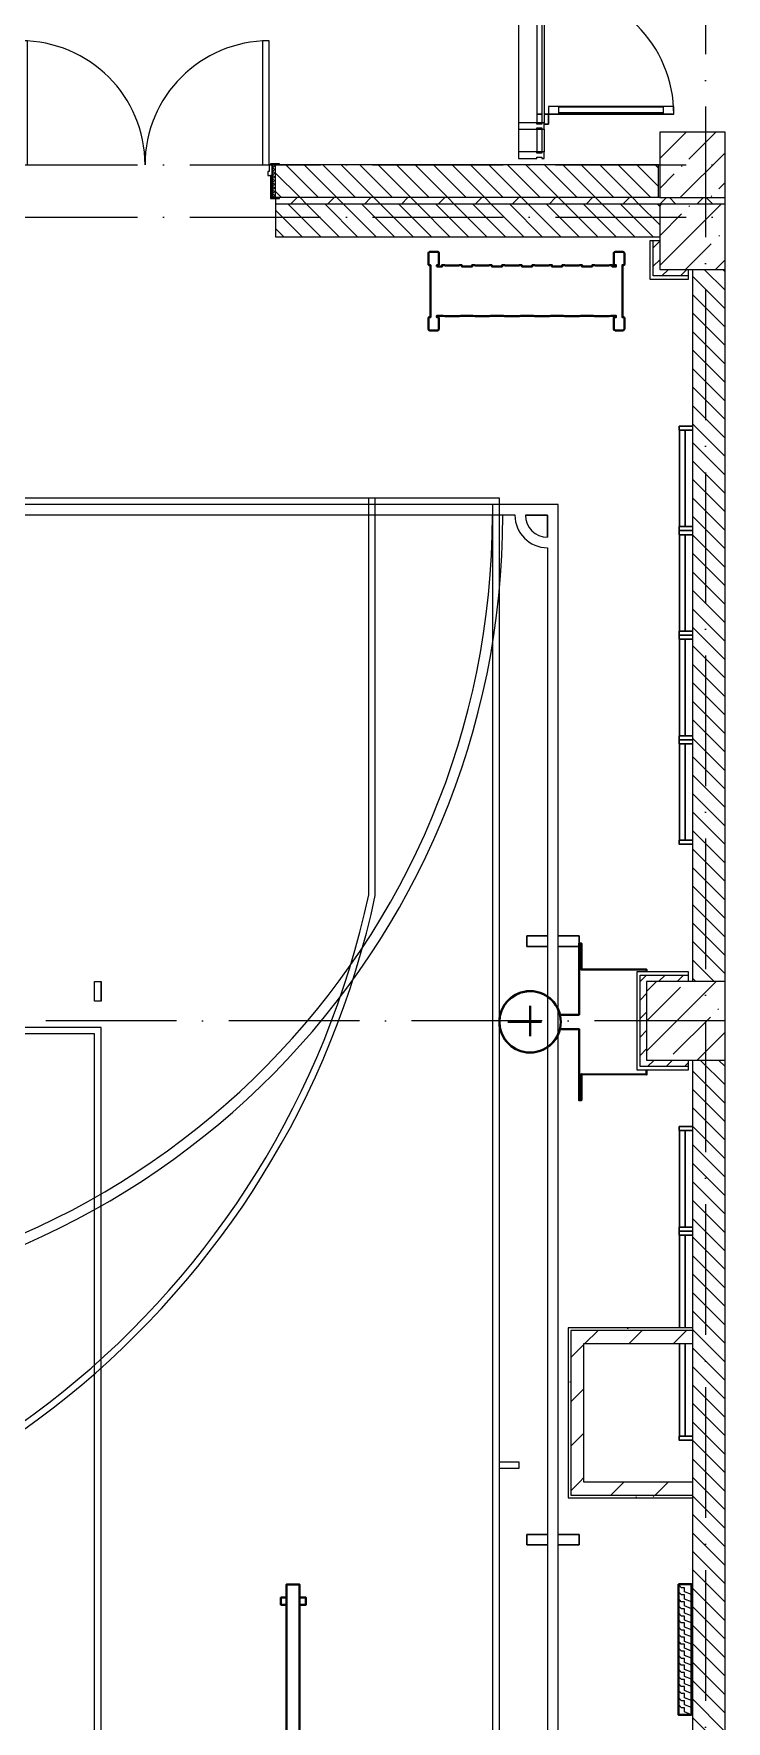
# Model space of a CAD drawing. Header units: millimetres. Extents: x -6467 to 105918, y -7090 to 92481.
# Drawn here: x 83956 to 89260, y 31321 to 44235 of the extents above; entities that cross this region are included whole.
import ezdxf

# ---------------------------------------------------------------- set-up
doc = ezdxf.new("R2010")
doc.units = ezdxf.units.MM
doc.linetypes.add('50_200_ШТРИХ_1Т_ш5_п1_п1_', pattern=[1400, 1000, -200, 0, -200])
for name, color, linetype, lineweight in [('A-DETL-GENF', 7, 'Continuous', 9), ('A-DOOR', 7, 'Continuous', 9), ('A-DOOR-2', 7, 'Continuous', 5), ('A-DOOR-FRAM', 7, 'Continuous', 9), ('A-DOOR-FRAM-2', 7, 'Continuous', 5), ('A-GLAZ-CWMG', 7, 'Continuous', 9), ('A-GLAZ-CWMG-1', 7, 'Continuous', 20), ('A-WALL', 7, 'Continuous', 5), ('A-WALL-FNSH-1', 7, 'Continuous', 5), ('I-WALL', 7, 'Continuous', 5), ('S-COLS', 7, 'Continuous', 9), ('S-COLS-1', 7, 'Continuous', 5)]:
    doc.layers.add(name, color=color, linetype=linetype, lineweight=lineweight)
for name, color, linetype, lineweight, true_color in [('I-WALL-1', 7, 'Continuous', 5, 0x787878), ('мебель 2 этаж-1', 7, 'Continuous', 40, 0xaaaaaa), ('Оси-3', 7, '50_200_ШТРИХ_1Т_ш5_п1_п1_', 9, 0xaaaaaa), ('ТХ_разметка баскетбол-1', 7, 'Continuous', 5, 0xaaaaaa), ('ТХ_разметка волейбол-1', 7, 'Continuous', 20, 0xaaaaaa), ('ТХ_разметка волейбол-2', 7, 'Continuous', 9, 0xaaaaaa), ('ТХ_разметка минифутбол-1', 7, 'Continuous', 9, 0xaaaaaa), ('ТХ_функционал-2', 7, 'Continuous', 40, 0xaaaaaa), ('ТХ_функционал-4', 7, 'Continuous', 20, 0xaaaaaa), ('ТХ_функционал-9', 7, 'Continuous', 30, 0xaaaaaa)]:
    doc.layers.add(name, color=color, linetype=linetype, lineweight=lineweight, true_color=true_color)
pattern_1 = [(135, (0, 0), (-70.71068, -70.71068), [])]
pattern_2 = [(45, (0, 0), (-70.71068, 70.71068), [])]
pattern_3 = [(45, (0, 0), (-169.7056, 169.7056), [])]
pattern_4 = [(0, (0, 0), (406.4, 101.6), [6.706, -298.094, 6.706, -298.094, -1625.6]), (0, (0, 0), (406.4, 101.6), [-609.6, 6.706, -602.894, 6.706, -298.094, -711.2]), (0, (0, 0), (406.4, 101.6), [-1524, 6.706, -196.494, 6.706, -501.294]), (120, (152.4, 50.8), (-291.18818, 301.15272), [6.706, -298.094, 6.706, -298.094, -1625.6]), (120, (152.4, 50.8), (-291.18818, 301.15272), [-609.6, 6.706, -602.894, 6.706, -298.094, -711.2]), (120, (152.4, 50.8), (-291.18818, 301.15272), [-1524, 6.706, -196.494, 6.706, -501.294]), (240, (203.2, 254), (-115.21182, -402.75272), [6.706, -298.094, 6.706, -298.094, -1625.6]), (240, (203.2, 254), (-115.21182, -402.75272), [-609.6, 6.706, -602.894, 6.706, -298.094, -711.2]), (240, (203.2, 254), (-115.21182, -402.75272), [-1524, 6.706, -196.494, 6.706, -501.294])]

# ---------------------------------------------------------------- blocks, each defined once
blk = doc.blocks.new('BSC_Колонна _Прямоугольная - 500х500-V26-АИ_План этажа Радиаторы_2')
at = {"layer": 'S-COLS-1'}
h = blk.add_hatch(dxfattribs=at)
h.set_pattern_fill('FP_54', color=256, style=0, pattern_type=2)
h.set_pattern_definition([(45, (-89000, -42681.04), (-228.0985, 228.0985), []), (45, (-88771.9, -42681.04), (-228.0985, 228.0985), [403.225, -80.645, 6.706, -73.939])])
h.paths.add_polyline_path([(-250, -250), (250, -250), (250, 250), (-250, 250)])
for p, q in [((250, 250), (-250, 250)), ((-250, 250), (-250, -250)), ((250, -250), (250, 250)), ((-250, -250), (250, -250))]:
    blk.add_line(p, q, dxfattribs=at)
blk = doc.blocks.new('BSC_Колонна _Прямоугольная - 600х600-V32-АИ_План этажа Радиаторы_2')
at = {"layer": 'S-COLS-1'}
h = blk.add_hatch(dxfattribs=at)
h.set_pattern_fill('FP_60', color=256, style=0, pattern_type=2)
h.set_pattern_definition([(45, (-88950, -36681.04), (-228.0985, 228.0985), []), (45, (-88721.9, -36681.04), (-228.0985, 228.0985), [403.225, -80.645, 6.706, -73.939])])
h.paths.add_polyline_path([(-300, -300), (300, -300), (300, 300), (-300, 300)])
for p, q in [((300, 300), (-300, 300)), ((-300, 300), (-300, -300)), ((300, -300), (300, 300)), ((-300, -300), (300, -300))]:
    blk.add_line(p, q, dxfattribs=at)
blk = doc.blocks.new('110_Дверь_СКБ_2Ст - СОШ_Д-22_1_Дв_2000x2100h_Физкультурный зал_ Зал для хореографии_ Снарядная_ Инвентарная-25548603-АИ_План этажа Радиаторы_2')
at = {"layer": 'A-DOOR-2'}
h = blk.add_hatch(dxfattribs=at)
h.set_pattern_fill('FP_135', color=256, style=0, pattern_type=2)
h.set_pattern_definition([(135, (1301.41, 189.685), (-14.1421, -14.1421), []), (225, (1301.41, 189.685), (14.1421, -14.1421), [])])
h.paths.add_polyline_path([(1012.5, -125), (1012.5, 125), (987.5, 125), (987.5, -125)])
at = {"layer": 'A-DOOR-FRAM-2'}
h = blk.add_hatch(dxfattribs=at)
h.set_pattern_fill('FP_136', color=256, style=0, pattern_type=2)
h.set_pattern_definition([(45, (-821.384, 189.685), (-14.1421, 14.1421), []), (135, (-821.384, 189.685), (-14.1421, -14.1421), [])])
h.paths.add_polyline_path([(-962.5, -125), (-962.5, 125), (-987.5, 125), (-987.5, -125)])
at = {"layer": 'A-DOOR'}
for p, q in [((-937.5, 1075), (-937.5, 125)), ((-887.5, 1075), (-937.5, 1075)), ((-887.5, 125), (-887.5, 1075)), ((962.5, 1075), (912.5, 1075)), ((912.5, 1075), (912.5, 125)), ((962.5, 125), (962.5, 1075)), ((-937.5, 125), (-887.5, 125)), ((912.5, 125), (962.5, 125))]:
    blk.add_line(p, q, dxfattribs=at)
at = {"layer": 'A-DOOR-2'}
for centre, start, end in [((-937.5, 125), 360, 90), ((962.5, 125), 90, 180)]:
    blk.add_arc(centre, 950, start, end, dxfattribs=at)
at = {"layer": 'A-DOOR-FRAM'}
for p, q in [((-947.5, 133), (-1017.5, 133)), ((-1017.5, 133), (-1017.5, 125)), ((-947.5, 125), (-947.5, 133)), ((1042.5, 133), (972.5, 133)), ((972.5, 133), (972.5, 125)), ((1042.5, 125), (1042.5, 133)), ((-1017.5, 125), (-947.5, 125)), ((-962.5, 125), (-987.5, 125)), ((-987.5, 125), (-987.5, -125)), ((-937.5, 125), (-962.5, 125)), ((-962.5, 125), (-962.5, 45)), ((-962.5, -125), (-962.5, 125)), ((-962.5, 45), (-927.5, 45)), ((-947.5, 45), (-962.5, 45)), ((-962.5, 45), (-962.5, -125)), ((-947.5, -125), (-947.5, 45)), ((-937.5, 75), (-937.5, 125)), ((-927.5, 75), (-937.5, 75)), ((-927.5, 45), (-927.5, 75)), ((962.5, 75), (952.5, 75)), ((952.5, 75), (952.5, 45)), ((952.5, 45), (987.5, 45)), ((962.5, 125), (962.5, 75)), ((987.5, 125), (962.5, 125)), ((972.5, 125), (1042.5, 125)), ((987.5, 45), (972.5, 45)), ((972.5, 45), (972.5, -125)), ((987.5, 45), (987.5, 125)), ((1012.5, 125), (987.5, 125)), ((987.5, 125), (987.5, -125)), ((987.5, -125), (987.5, 45)), ((1012.5, -125), (1012.5, 125)), ((-947.5, -125), (-1017.5, -125)), ((-1017.5, -125), (-1017.5, -133)), ((-987.5, -125), (-962.5, -125)), ((-962.5, -125), (-947.5, -125)), ((-947.5, -133), (-947.5, -125)), ((972.5, -125), (987.5, -125)), ((1042.5, -125), (972.5, -125)), ((972.5, -125), (972.5, -133)), ((987.5, -125), (1012.5, -125)), ((1042.5, -133), (1042.5, -125)), ((-1017.5, -133), (-947.5, -133)), ((972.5, -133), (1042.5, -133))]:
    blk.add_line(p, q, dxfattribs=at)
blk = doc.blocks.new('Дверь_Витражная_СКБ_2Ст - ДВВ_ДАО_СОШ_Коридор EIW30-22655007-АИ_План этажа Радиаторы_2')
at = {"layer": 'A-DETL-GENF'}
for p, q in [((-960, 40), (-960, 0)), ((-960, 0), (-960, 40)), ((960, 40), (960, 0)), ((960, 40), (960, 0)), ((-1035, -50), (-1035, -17)), ((-1035, -17), (-1035, -50)), ((-960, -50), (-1035, -50)), ((-1035, -50), (-960, -50)), ((-960, -17), (-960, -50)), ((-960, -50), (-960, -17)), ((-900, -50), (-960, -50)), ((-960, -1010), (-960, -50)), ((-900, -50), (-960, -50)), ((-960, -50), (-960, -1010)), ((-900, -1010), (-900, -50)), ((-900, -1010), (-900, -50)), ((900, -50), (960, -50)), ((900, -1010), (900, -50)), ((900, -50), (900, -1010)), ((960, -50), (900, -50)), ((960, -17), (960, -50)), ((960, -17), (960, -50)), ((960, -1010), (960, -50)), ((960, -1010), (960, -50)), ((960, -50), (1035, -50)), ((960, -50), (1035, -50)), ((1035, -50), (1035, -17)), ((1035, -50), (1035, -17)), ((-960, -130), (-900, -130)), ((-950, -930), (-950, -130)), ((-906, -930), (-906, -130)), ((960, -130), (900, -130)), ((906, -930), (906, -130)), ((950, -930), (950, -130)), ((-960, -930), (-900, -930)), ((-960, -1010), (-900, -1010)), ((-960, -1010), (-900, -1010)), ((960, -930), (900, -930)), ((960, -1010), (900, -1010)), ((900, -1010), (960, -1010))]:
    blk.add_line(p, q, dxfattribs=at)
at = {"layer": 'A-DOOR-2'}
for p, q in [((-960, -1010), (-960, -50)), ((960, -1010), (960, -50))]:
    blk.add_line(p, q, dxfattribs=at)
for centre, start, end in [((-960, -50), 270, 0), ((960, -50), 180, 270)]:
    blk.add_arc(centre, 960, start, end, dxfattribs=at)
blk = doc.blocks.new('Прямоугольный импост - Импост структурный с накладкой - 180мм-21819183-АИ_План этажа Радиаторы_2')
at = {"layer": 'A-GLAZ-CWMG'}
for p, q in [((9600, 11206), (9600, 13256)), ((9617, 13256), (9657, 13256)), ((9617, 11206), (9617, 13256)), ((9657, 11206), (9657, 13256)), ((9797, 11206), (9797, 13256)), ((9657, 11206), (9617, 11206))]:
    blk.add_line(p, q, dxfattribs=at)
blk = doc.blocks.new('Прямоугольный импост - Импост структурный с накладкой - 180мм-20786475-АИ_План этажа Радиаторы_2')
at = {"layer": 'A-GLAZ-CWMG-1'}
for p, q in [((-25, 0), (-25, 17)), ((-25, 17), (25, 17)), ((-15, 0), (-25, 0)), ((-15, -40), (-15, 0)), ((25, 0), (15, 0)), ((15, 0), (15, -40)), ((25, 17), (25, 0)), ((-25, -180), (-25, -40)), ((-25, -40), (-15, -40)), ((15, -40), (25, -40)), ((25, -40), (25, -180)), ((25, -180), (-25, -180))]:
    blk.add_line(p, q, dxfattribs=at)
blk = doc.blocks.new('BSC_Колонна _Прямоугольная - 500х500-V328-АИ_План этажа Радиаторы_2')
at = {"layer": 'S-COLS-1'}
h = blk.add_hatch(dxfattribs=at)
h.set_pattern_fill('FP_223', color=256, style=0, pattern_type=2)
h.set_pattern_definition([(45, (-89000, -43231.04), (-228.0985, 228.0985), []), (45, (-88771.9, -43231.04), (-228.0985, 228.0985), [403.225, -80.645, 6.706, -73.939])])
h.paths.add_polyline_path([(-250, -250), (250, -250), (250, 250), (-250, 250), (-250, 101)])
for p, q in [((250, 250), (-250, 250)), ((-250, 250), (-250, -250)), ((250, -250), (250, 250)), ((-250, -250), (250, -250))]:
    blk.add_line(p, q, dxfattribs=at)
blk = doc.blocks.new('Прямоугольный импост - Импост структурный с накладкой - 180мм-26318924-АИ_План этажа Радиаторы_2')
at = {"layer": 'A-GLAZ-CWMG'}
for p, q in [((87668, 43504), (87668, 43331)), ((87808, 43504), (87848, 43504)), ((87808, 43504), (87808, 43331)), ((87848, 43504), (87848, 43331)), ((87865, 43504), (87865, 43331)), ((87848, 43331), (87808, 43331))]:
    blk.add_line(p, q, dxfattribs=at)
blk = doc.blocks.new('мебель 2 этаж-28800768-АИ_План этажа Радиаторы_2')
at = {"layer": 'ТХ_разметка баскетбол-1'}
for p, q in [((88785, 39361), (88785, 42396)), ((88835, 39356), (88835, 42396))]:
    blk.add_line(p, q, dxfattribs=at)
at = {"layer": 'ТХ_разметка баскетбол-1', "flags": 128}
for points in [[(74685, 42396), (74685, 16296), (89785, 16296), (89785, 42396)], [(74735, 42346), (74735, 16346), (89735, 16346), (89735, 42346)], [(89785, 34971), (89785, 35021), (89935, 35021), (89935, 34971)]]:
    blk.add_lwpolyline(points, close=True, dxfattribs=at)
at = {"layer": 'ТХ_разметка баскетбол-1'}
for radius, start, end in [(6750, 192.1006, 347.8993), (6700, 192.1467, 347.8533)]:
    blk.add_arc((82235, 40771), radius, start, end, dxfattribs=at)
at = {"layer": 'ТХ_разметка волейбол-1', "flags": 128}
for points in [[(86735, 38546), (86685, 38546), (86685, 38696), (86735, 38696)], [(77735, 38346), (77735, 20346), (86735, 20346), (86735, 38346)], [(77785, 38296), (77785, 20396), (86685, 20396), (86685, 38296)]]:
    blk.add_lwpolyline(points, close=True, dxfattribs=at)
at = {"layer": 'ТХ_разметка волейбол-2'}
blk.add_line((86735, 38546), (86735, 38696), dxfattribs=at)
at = {"layer": 'ТХ_разметка волейбол-2', "flags": 128}
blk.add_lwpolyline([(77735, 38346), (77735, 20346), (86735, 20346), (86735, 38346)], close=True, dxfattribs=at)
at = {"layer": 'ТХ_разметка минифутбол-1'}
for p, q in [((89905, 42266), (74564, 42266)), ((90155, 16676), (90155, 42016))]:
    blk.add_line(p, q, dxfattribs=at)
at = {"layer": 'ТХ_разметка минифутбол-1', "flags": 128}
for points in [[(90235, 42346), (74235, 42346), (74235, 16346), (90235, 16346)], [(89984, 42266), (90154, 42266), (90154, 42096), (90154, 42266)], [(90154, 38966), (89995, 38966), (89995, 39046), (90154, 39046), (89995, 39046), (89995, 38966)], [(90154, 34386), (89995, 34386), (89995, 34466), (90154, 34466), (89995, 34466), (89995, 34386)]]:
    blk.add_lwpolyline(points, close=True, dxfattribs=at)
for points in [[(90235, 38966), (90395, 38966), (90395, 39046), (90235, 39046), (90395, 39046), (90395, 38966), (90235, 38966)], [(90235, 34386), (90395, 34386), (90395, 34466), (90235, 34466), (90395, 34466), (90395, 34386), (90235, 34386)]]:
    blk.add_lwpolyline(points, dxfattribs=at)
at = {"layer": 'ТХ_разметка минифутбол-1'}
for centre, radius, start, end in [((83731, 42267), 6001, 270.7761, 359.9898), ((83731, 42267), 6081, 270.7758, 359.9903), ((90154, 42266), 250, 180, 270), ((90154, 42266), 170, 180, 270)]:
    blk.add_arc(centre, radius, start, end, dxfattribs=at)
at = {"layer": 'ТХ_функционал-2'}
for p, q in [((90020, 38278), (90020, 38511)), ((90107, 38388), (89849, 38388))]:
    blk.add_line(p, q, dxfattribs=at)
at = {"layer": 'ТХ_функционал-2', "flags": 128}
for points in [[(89307, 44168), (89307, 44180), (89319, 44180), (89321, 44181), (89322, 44183), (89322, 44270), (89321, 44274), (89319, 44277), (89315, 44280), (89312, 44280), (89252, 44280), (89248, 44279), (89245, 44277), (89242, 44274), (89242, 44270), (89242, 44183), (89243, 44181), (89245, 44180), (89257, 44180), (89257, 43780), (89245, 43780), (89243, 43779), (89242, 43777), (89242, 43690), (89243, 43686), (89245, 43683), (89248, 43681), (89252, 43680), (89312, 43680), (89316, 43681), (89319, 43683), (89321, 43686), (89322, 43690), (89322, 43777), (89321, 43779), (89319, 43780), (89307, 43780), (89307, 43792), (89353, 43792), (89367, 43789), (89476, 43789), (89490, 43792), (89583, 43792), (89598, 43789), (89706, 43789), (89720, 43792), (89813, 43792), (89827, 43789), (89828, 43789), (89936, 43789), (89950, 43792), (90043, 43792), (90057, 43789), (90058, 43789), (90166, 43789), (90166, 43789), (90180, 43792), (90273, 43792), (90287, 43789), (90288, 43789), (90396, 43789), (90396, 43789), (90410, 43792), (90503, 43792), (90517, 43789), (90518, 43789), (90626, 43789), (90626, 43789), (90640, 43792), (90677, 43792), (90677, 43780), (90665, 43780), (90663, 43779), (90662, 43777), (90662, 43690), (90662, 43686), (90665, 43683), (90668, 43681), (90672, 43680), (90732, 43680), (90736, 43681), (90739, 43683), (90741, 43686), (90742, 43690), (90742, 43777), (90741, 43779), (90739, 43780), (90727, 43780), (90727, 44180), (90739, 44180), (90741, 44181), (90742, 44183), (90742, 44270), (90741, 44274), (90739, 44277), (90736, 44279), (90732, 44280), (90672, 44280), (90668, 44279), (90665, 44277), (90662, 44274), (90662, 44270), (90662, 44183), (90663, 44181), (90665, 44180), (90677, 44180), (90677, 44168), (90649, 44168), (90649, 44176), (90649, 44177), (90648, 44177), (90648, 44178), (90647, 44178), (90647, 44179), (90645, 44179), (90644, 44179), (90641, 44179), (90640, 44179), (90639, 44179), (90630, 44178), (90621, 44177), (90617, 44177), (90614, 44176), (90612, 44176), (90611, 44176), (90610, 44176), (90610, 44176), (90610, 44176), (90609, 44176), (90609, 44176), (90608, 44176), (90608, 44176), (90607, 44176), (90607, 44176), (90606, 44176), (90606, 44176), (90605, 44176), (90605, 44176), (90605, 44176), (90604, 44176), (90600, 44175), (90595, 44175), (90592, 44175), (90587, 44175), (90585, 44175), (90582, 44175), (90576, 44175), (90571, 44175), (90568, 44175), (90563, 44175), (90561, 44175), (90556, 44175), (90555, 44175), (90554, 44175), (90553, 44175), (90552, 44175), (90551, 44175), (90550, 44175), (90549, 44175), (90548, 44175), (90546, 44175), (90545, 44175), (90544, 44175), (90542, 44176), (90541, 44176), (90540, 44176), (90539, 44176), (90538, 44176), (90537, 44176), (90536, 44176), (90535, 44176), (90534, 44176), (90534, 44176), (90532, 44176), (90531, 44176), (90530, 44176), (90529, 44176), (90528, 44176), (90527, 44177), (90526, 44177), (90525, 44177), (90524, 44177), (90523, 44177), (90522, 44177), (90521, 44177), (90520, 44177), (90519, 44177), (90518, 44177), (90517, 44178), (90516, 44178), (90515, 44178), (90514, 44178), (90514, 44178), (90512, 44178), (90511, 44178), (90509, 44178), (90508, 44179), (90507, 44179), (90506, 44179), (90504, 44179), (90503, 44179), (90502, 44179), (90500, 44179), (90499, 44179), (90498, 44179), (90497, 44179), (90496, 44178), (90496, 44178), (90495, 44177), (90495, 44176), (90495, 44168), (90419, 44168), (90419, 44176), (90419, 44177), (90418, 44177), (90418, 44178), (90417, 44178), (90417, 44179), (90416, 44179), (90415, 44179), (90414, 44179), (90413, 44179), (90411, 44179), (90410, 44179), (90409, 44179), (90406, 44179), (90406, 44179), (90406, 44179), (90405, 44179), (90405, 44179), (90404, 44178), (90404, 44178), (90403, 44178), (90403, 44178), (90402, 44178), (90402, 44178), (90402, 44178), (90401, 44178), (90401, 44178), (90401, 44178), (90400, 44178), (90400, 44178), (90393, 44177), (90389, 44177), (90383, 44176), (90379, 44176), (90377, 44176), (90374, 44176), (90372, 44176), (90370, 44175), (90368, 44175), (90367, 44175), (90355, 44175), (90336, 44175), (90330, 44175), (90326, 44175), (90321, 44175), (90317, 44175), (90313, 44175), (90310, 44176), (90307, 44176), (90302, 44176), (90298, 44176), (90295, 44177), (90292, 44177), (90290, 44177), (90287, 44178), (90285, 44178), (90283, 44178), (90281, 44178), (90277, 44179), (90273, 44179), (90272, 44179), (90270, 44179), (90269, 44179), (90268, 44179), (90267, 44179), (90266, 44178), (90266, 44178), (90265, 44177), (90265, 44176), (90265, 44168), (90189, 44168), (90189, 44176), (90189, 44177), (90188, 44177), (90188, 44178), (90187, 44178), (90187, 44179), (90186, 44179), (90185, 44179), (90184, 44179), (90183, 44179), (90181, 44179), (90180, 44179), (90179, 44179), (90176, 44179), (90176, 44179), (90176, 44179), (90175, 44179), (90175, 44179), (90174, 44178), (90174, 44178), (90173, 44178), (90173, 44178), (90172, 44178), (90172, 44178), (90172, 44178), (90171, 44178), (90171, 44178), (90171, 44178), (90170, 44178), (90170, 44178), (90163, 44177), (90159, 44177), (90153, 44176), (90149, 44176), (90147, 44176), (90144, 44176), (90142, 44176), (90140, 44175), (90138, 44175), (90137, 44175), (90125, 44175), (90106, 44175), (90100, 44175), (90096, 44175), (90091, 44175), (90087, 44175), (90083, 44175), (90080, 44176), (90077, 44176), (90072, 44176), (90068, 44176), (90065, 44177), (90062, 44177), (90060, 44177), (90057, 44178), (90055, 44178), (90053, 44178), (90051, 44178), (90047, 44179), (90043, 44179), (90042, 44179), (90040, 44179), (90039, 44179), (90038, 44179), (90037, 44179), (90036, 44178), (90036, 44178), (90035, 44177), (90035, 44176), (90035, 44168), (89959, 44168), (89959, 44176), (89959, 44177), (89958, 44177), (89958, 44178), (89957, 44178), (89957, 44179), (89956, 44179), (89955, 44179), (89954, 44179), (89953, 44179), (89951, 44179), (89950, 44179), (89949, 44179), (89946, 44179), (89946, 44179), (89946, 44179), (89945, 44179), (89945, 44179), (89944, 44178), (89944, 44178), (89943, 44178), (89943, 44178), (89942, 44178), (89942, 44178), (89942, 44178), (89941, 44178), (89941, 44178), (89941, 44178), (89940, 44178), (89940, 44178), (89933, 44177), (89929, 44177), (89923, 44176), (89919, 44176), (89917, 44176), (89914, 44176), (89912, 44176), (89910, 44175), (89908, 44175), (89907, 44175), (89895, 44175), (89876, 44175), (89870, 44175), (89866, 44175), (89861, 44175), (89857, 44175), (89853, 44175), (89850, 44176), (89847, 44176), (89842, 44176), (89838, 44176), (89835, 44177), (89832, 44177), (89830, 44177), (89827, 44178), (89825, 44178), (89823, 44178), (89821, 44178), (89817, 44179), (89813, 44179), (89812, 44179), (89810, 44179), (89809, 44179), (89808, 44179), (89807, 44179), (89806, 44178), (89806, 44178), (89805, 44177), (89805, 44176), (89805, 44168), (89729, 44168), (89729, 44176), (89729, 44177), (89728, 44177), (89728, 44178), (89727, 44178), (89727, 44179), (89726, 44179), (89725, 44179), (89724, 44179), (89723, 44179), (89721, 44179), (89720, 44179), (89719, 44179), (89716, 44179), (89716, 44179), (89716, 44179), (89715, 44179), (89715, 44179), (89714, 44178), (89714, 44178), (89713, 44178), (89713, 44178), (89712, 44178), (89712, 44178), (89712, 44178), (89711, 44178), (89711, 44178), (89711, 44178), (89710, 44178), (89710, 44178), (89703, 44177), (89699, 44177), (89693, 44176), (89689, 44176), (89687, 44176), (89684, 44176), (89682, 44176), (89680, 44175), (89678, 44175), (89677, 44175), (89665, 44175), (89646, 44175), (89640, 44175), (89636, 44175), (89631, 44175), (89627, 44175), (89623, 44175), (89620, 44176), (89617, 44176), (89612, 44176), (89608, 44176), (89605, 44177), (89602, 44177), (89600, 44177), (89597, 44178), (89595, 44178), (89593, 44178), (89591, 44178), (89587, 44179), (89583, 44179), (89582, 44179), (89580, 44179), (89579, 44179), (89578, 44179), (89577, 44179), (89576, 44178), (89576, 44178), (89575, 44177), (89575, 44176), (89575, 44168), (89499, 44168), (89499, 44176), (89499, 44177), (89498, 44177), (89498, 44178), (89497, 44178), (89497, 44179), (89496, 44179), (89495, 44179), (89494, 44179), (89493, 44179), (89491, 44179), (89490, 44179), (89489, 44179), (89486, 44179), (89486, 44179), (89486, 44179), (89485, 44179), (89485, 44179), (89484, 44178), (89484, 44178), (89483, 44178), (89483, 44178), (89482, 44178), (89482, 44178), (89482, 44178), (89481, 44178), (89481, 44178), (89481, 44178), (89480, 44178), (89480, 44178), (89473, 44177), (89469, 44177), (89463, 44176), (89459, 44176), (89457, 44176), (89454, 44176), (89452, 44176), (89450, 44175), (89448, 44175), (89447, 44175), (89435, 44175), (89416, 44175), (89410, 44175), (89406, 44175), (89401, 44175), (89397, 44175), (89393, 44175), (89390, 44176), (89387, 44176), (89382, 44176), (89378, 44176), (89375, 44177), (89372, 44177), (89370, 44177), (89367, 44178), (89365, 44178), (89363, 44178), (89361, 44178), (89357, 44179), (89353, 44179), (89352, 44179), (89350, 44179), (89349, 44179), (89348, 44179), (89347, 44179), (89346, 44178), (89346, 44178), (89345, 44177), (89345, 44176), (89345, 44168)], [(88255, 31082), (88255, 34082), (88155, 34082), (88155, 31082)], [(91156, 34086), (91156, 33086), (91256, 33086), (91256, 34086)]]:
    blk.add_lwpolyline(points, close=True, dxfattribs=at)
for points in [[(90913, 38771), (90913, 38788), (90413, 38788), (90413, 38988), (90395, 38988), (90395, 38443), (90249, 38443)], [(90249, 38333), (90395, 38333), (90395, 37788), (90413, 37788), (90413, 37988), (90913, 37985), (90913, 38021)], [(88155, 33982), (88112, 33982), (88112, 33927), (88155, 33927)], [(88255, 33927), (88304, 33927), (88304, 33982), (88255, 33982)]]:
    blk.add_lwpolyline(points, dxfattribs=at)
at = {"layer": 'ТХ_функционал-2'}
blk.add_circle((90020, 38388), 235, dxfattribs=at)
blk.add_arc((90020, 38388), 235, 13.5352, 346.4648, dxfattribs=at)
at = {"layer": 'ТХ_функционал-4', "flags": 128}
for points in [[(91256, 34005), (91203, 34026), (91203, 34058), (91179, 34058), (91156, 34082)], [(91256, 33950), (91203, 33971), (91203, 34003), (91179, 34003), (91156, 34027)], [(91256, 33897), (91202, 33918), (91202, 33950), (91178, 33950), (91156, 33974)], [(91256, 33843), (91203, 33864), (91203, 33896), (91179, 33896), (91156, 33920)], [(91256, 33788), (91203, 33809), (91203, 33841), (91179, 33841), (91156, 33865)], [(91256, 33735), (91202, 33756), (91202, 33788), (91178, 33788), (91156, 33812)], [(91256, 33681), (91203, 33702), (91203, 33734), (91179, 33734), (91156, 33758)], [(91256, 33626), (91203, 33647), (91203, 33679), (91179, 33679), (91156, 33703)], [(91256, 33573), (91202, 33594), (91202, 33626), (91178, 33626), (91156, 33650)], [(91256, 33519), (91203, 33540), (91203, 33572), (91179, 33572), (91156, 33596)], [(91256, 33464), (91203, 33485), (91203, 33517), (91179, 33517), (91156, 33541)], [(91256, 33411), (91202, 33432), (91202, 33464), (91178, 33464), (91156, 33488)], [(91256, 33357), (91203, 33378), (91203, 33410), (91179, 33410), (91156, 33434)], [(91256, 33302), (91203, 33323), (91203, 33355), (91179, 33355), (91156, 33379)], [(91256, 33249), (91202, 33270), (91202, 33302), (91178, 33302), (91156, 33326)], [(91256, 33195), (91203, 33216), (91203, 33248), (91179, 33248), (91156, 33272)], [(91256, 33140), (91203, 33161), (91203, 33193), (91179, 33193), (91156, 33217)], [(91256, 33086), (91203, 33107), (91203, 33139), (91179, 33139), (91156, 33163)]]:
    blk.add_lwpolyline(points, dxfattribs=at)
at = {"layer": 'ТХ_функционал-9'}
for p, q in [((91263, 42947), (91163, 42947)), ((91263, 42178), (91163, 42178)), ((91263, 41378), (91163, 41378)), ((91263, 41347), (91163, 41347)), ((91263, 40578), (91163, 40578)), ((91263, 40547), (91163, 40547)), ((91263, 39778), (91163, 39778)), ((91263, 37586), (91163, 37586)), ((91163, 36817), (91263, 36817)), ((91208, 35926), (91208, 35217)), ((91263, 35217), (91163, 35217))]:
    blk.add_line(p, q, dxfattribs=at)
at = {"layer": 'ТХ_функционал-9', "flags": 128}
for points in [[(91163, 42947), (91163, 42916), (91263, 42916)], [(91163, 42178), (91163, 42147), (91163, 42116), (91263, 42116)], [(91163, 41378), (91163, 41347), (91263, 41347)], [(91163, 41347), (91163, 41316), (91263, 41316)], [(91163, 40578), (91163, 40547), (91263, 40547)], [(91163, 40547), (91163, 40516), (91263, 40516)], [(91163, 39778), (91163, 39747), (91263, 39747)], [(91163, 37586), (91163, 37556), (91263, 37556)], [(91263, 36786), (91163, 36786), (91163, 36817)], [(91263, 36786), (91163, 36786), (91163, 36756), (91263, 36756)], [(91164, 36046), (91164, 36756), (91208, 36756), (91208, 36046)], [(91208, 35217), (91164, 35217), (91164, 35926)], [(91163, 35217), (91163, 35186), (91263, 35186)]]:
    blk.add_lwpolyline(points, dxfattribs=at)
for points in [[(91208, 42178), (91164, 42178), (91164, 42916), (91208, 42916)], [(91263, 42147), (91163, 42147)], [(91208, 41378), (91164, 41378), (91164, 42116), (91208, 42116)], [(91208, 40578), (91164, 40578), (91164, 41316), (91208, 41316)], [(91208, 39778), (91164, 39778), (91164, 40516), (91208, 40516)], [(91208, 36817), (91164, 36817), (91164, 37556), (91208, 37556)]]:
    blk.add_lwpolyline(points, close=True, dxfattribs=at)

msp = doc.modelspace()

# ---------------------------------------------------------------- hatches: boundary and pattern name
at = {"layer": 'I-WALL'}
h = msp.add_hatch(dxfattribs=at)
h.set_pattern_fill('FP_2', color=256, style=0, pattern_type=2)
h.set_pattern_definition(pattern_1)
h.paths.add_polyline_path([(88740, 42981), (88740, 43231), (85808, 43231), (85808, 42981), (87539, 42981)])
h.paths.add_polyline_path([(82556, 42981), (82900, 42981), (82900, 43231), (78000, 43231), (78000, 42981), (79234, 42981)])
h.paths.add_polyline_path([(83400, 42981), (83808, 42981), (83808, 43231), (83400, 43231), (83400, 43000)])
h.paths.add_polyline_path([(77500, 42981), (77500, 43231), (75000, 43231), (75000, 42981), (76743, 42981)])
h = msp.add_hatch(dxfattribs=at)
h.set_pattern_fill('FP_2', color=256, style=0, pattern_type=2)
h.set_pattern_definition(pattern_1)
h.paths.add_polyline_path([(87539, 42681), (88750, 42681), (88750, 42931), (85808, 42931), (85808, 42681), (85878, 42681)])
h.paths.add_polyline_path([(83400, 42681), (83808, 42681), (83808, 42931), (83400, 42931), (83400, 42692)])
h.paths.add_polyline_path([(82556, 42681), (82900, 42681), (82900, 42931), (78000, 42931), (78000, 42681), (79234, 42681)])
h.paths.add_polyline_path([(77500, 42681), (77500, 42931), (75000, 42931), (75000, 42681), (76743, 42681)])
h.paths.add_polyline_path([(71350, 42681), (74500, 42681), (74500, 42931), (71350, 42931), (71350, 42705)])
h = msp.add_hatch(dxfattribs=at)
h.set_pattern_fill('FP_125', color=256, style=0, pattern_type=2)
h.set_pattern_definition([(45, (0, 0), (-141.42136, 141.42136), []), (135, (0, 0), (-141.42136, -141.42136), [])])
h.paths.add_polyline_path([(87539, 42931), (89250, 42931), (89250, 42981), (85838, 42981), (85838, 42973), (85808, 42973), (85808, 42931), (85878, 42931)])
h = msp.add_hatch(dxfattribs=at)
h.set_pattern_fill('FP_4', color=256, style=0, pattern_type=2)
h.set_pattern_definition(pattern_2)
h.paths.add_polyline_path([(88750, 42381), (88750, 42651), (88700, 42651), (88700, 42381)])
h = msp.add_hatch(dxfattribs=at)
h.set_pattern_fill('FP_4', color=256, style=0, pattern_type=2)
h.set_pattern_definition(pattern_2)
h.paths.add_polyline_path([(88970, 42381), (88970, 42431), (88750, 42431), (88750, 42381)])
h = msp.add_hatch(dxfattribs=at)
h.set_pattern_fill('FP_2', color=256, style=0, pattern_type=2)
h.set_pattern_definition(pattern_1)
h.paths.add_polyline_path([(89000, 12321), (89250, 12321), (89250, 12331), (89000, 12331)])
h.paths.add_polyline_path([(89244, 12831), (89250, 12831), (89250, 18381), (89000, 18381), (89000, 12831), (89200, 12831)])
h.paths.add_polyline_path([(89200, 18981), (89250, 18981), (89250, 24381), (89000, 24381), (89000, 18981), (89170, 18981)])
h.paths.add_polyline_path([(89097, 24981), (89250, 24981), (89250, 30381), (89000, 30381), (89000, 24981)])
h.paths.add_polyline_path([(89200, 30981), (89250, 30981), (89250, 36381), (89000, 36381), (89000, 30981), (89025, 30981)])
h.paths.add_polyline_path([(89100, 36981), (89250, 36981), (89250, 42431), (89000, 42431), (89000, 36981), (89099, 36981)])
h = msp.add_hatch(dxfattribs=at)
h.set_pattern_fill('FP_4', color=256, style=0, pattern_type=2)
h.set_pattern_definition(pattern_2)
h.paths.add_polyline_path([(88970, 36981), (88970, 37031), (88600, 37031), (88600, 36981), (88650, 36981)])
h = msp.add_hatch(dxfattribs=at)
h.set_pattern_fill('FP_4', color=256, style=0, pattern_type=2)
h.set_pattern_definition(pattern_2)
h.paths.add_polyline_path([(88650, 36381), (88650, 36981), (88600, 36981), (88600, 36381)])
h = msp.add_hatch(dxfattribs=at)
h.set_pattern_fill('FP_4', color=256, style=0, pattern_type=2)
h.set_pattern_definition(pattern_2)
h.paths.add_polyline_path([(88650, 36331), (88970, 36331), (88970, 36381), (88600, 36381), (88600, 36331)])
h = msp.add_hatch(dxfattribs=at)
h.set_pattern_fill('FP_5', color=256, style=0, pattern_type=2)
h.set_pattern_definition(pattern_3)
h.paths.add_polyline_path([(88170, 33151), (88170, 34311), (88070, 34311), (88070, 33151)])
h = msp.add_hatch(dxfattribs=at)
h.set_pattern_fill('FP_5', color=256, style=0, pattern_type=2)
h.set_pattern_definition(pattern_3)
h.paths.add_polyline_path([(89000, 34211), (89000, 34311), (88170, 34311), (88170, 34211)])
h = msp.add_hatch(dxfattribs=at)
h.set_pattern_fill('FP_5', color=256, style=0, pattern_type=2)
h.set_pattern_definition(pattern_3)
h.paths.add_polyline_path([(89000, 33051), (89000, 33151), (88070, 33151), (88070, 33051)])
at = {"layer": 'I-WALL-1'}
h = msp.add_hatch(dxfattribs=at)
h.set_pattern_fill('FP_3', color=256, style=0, pattern_type=2)
h.set_pattern_definition(pattern_4)
h.paths.add_polyline_path([(88050, 33051), (88070, 33051), (88070, 34331), (88050, 34331), (88050, 33151)])
h = msp.add_hatch(dxfattribs=at)
h.set_pattern_fill('FP_3', color=256, style=0, pattern_type=2)
h.set_pattern_definition(pattern_4)
h.paths.add_polyline_path([(89000, 34311), (89000, 34331), (88070, 34331), (88070, 34311), (88170, 34311)])
h = msp.add_hatch(dxfattribs=at)
h.set_pattern_fill('FP_3', color=256, style=0, pattern_type=2)
h.set_pattern_definition(pattern_4)
h.paths.add_polyline_path([(89000, 33031), (89000, 33051), (88050, 33051), (88050, 33031)])

# ---------------------------------------------------------------- linework, layer by layer
at = {"layer": 'A-WALL'}
for p, q in [((88740, 43231), (85838, 43231)), ((88740, 42981), (88740, 43231)), ((85808, 42973), (85808, 42681)), ((88750, 42931), (85808, 42931)), ((88750, 42981), (85838, 42981)), ((89250, 42931), (89250, 42981)), ((85808, 42681), (88750, 42681)), ((88700, 42381), (88700, 42651)), ((88970, 42381), (88700, 42381)), ((89000, 42431), (89000, 36981)), ((89250, 36981), (89250, 42431)), ((88600, 37031), (88970, 37031)), ((88600, 36331), (88600, 37031)), ((88970, 36331), (88600, 36331)), ((89000, 36381), (89000, 30981)), ((89250, 30981), (89250, 36381)), ((88070, 34311), (88070, 33051)), ((89000, 34311), (88070, 34311)), ((88070, 33051), (89000, 33051))]:
    msp.add_line(p, q, dxfattribs=at)
at = {"layer": 'A-WALL-FNSH-1'}
for p, q in [((88675, 42651), (88675, 42356)), ((88750, 42651), (88675, 42651)), ((88970, 42356), (88970, 42431)), ((88675, 42356), (88970, 42356)), ((88970, 37056), (88575, 37056)), ((88575, 37056), (88575, 36306)), ((88970, 36981), (88970, 37056)), ((88575, 36306), (88970, 36306)), ((88970, 36306), (88970, 36381)), ((88050, 34331), (88050, 33031)), ((89000, 34331), (88050, 34331)), ((88170, 33151), (88170, 34211)), ((88170, 34211), (89000, 34211)), ((89000, 33151), (88170, 33151)), ((88050, 33031), (89000, 33031))]:
    msp.add_line(p, q, dxfattribs=at)
at = {"layer": 'Оси-3'}
for p, q in [((89100, 91281), (89100, -5890)), ((66950, 43231), (104718, 43231)), ((66950, 42831), (104718, 42831)), ((89250, 36681), (66950, 36681))]:
    msp.add_line(p, q, dxfattribs=at)

# ---------------------------------------------------------------- block references
at = {"layer": 'A-DOOR-2', "rotation": 90}
msp.add_blockref('Дверь_Витражная_СКБ_2Ст - ДВВ_ДАО_СОШ_Коридор EIW30-22655007-АИ_План этажа Радиаторы_2', (87848, 44579), dxfattribs=at)
at = {"layer": 'A-DOOR-2'}
msp.add_blockref('110_Дверь_СКБ_2Ст - СОШ_Д-22_1_Дв_2000x2100h_Физкультурный зал_ Зал для хореографии_ Снарядная_ Инвентарная-25548603-АИ_План этажа Радиаторы_2', (84796, 43106), dxfattribs=at)
at = {"layer": 'A-GLAZ-CWMG', "rotation": 180}
msp.add_blockref('Прямоугольный импост - Импост структурный с накладкой - 180мм-21819183-АИ_План этажа Радиаторы_2', (97465, 56810), dxfattribs=at)
at = {"layer": 'A-GLAZ-CWMG', "extrusion": (0, 0, -1), "rotation": 90}
for p in [(-87848, 43529), (-87848, 43306)]:
    msp.add_blockref('Прямоугольный импост - Импост структурный с накладкой - 180мм-20786475-АИ_План этажа Радиаторы_2', p, dxfattribs=at)
at = {"layer": 'A-GLAZ-CWMG'}
msp.add_blockref('Прямоугольный импост - Импост структурный с накладкой - 180мм-26318924-АИ_План этажа Радиаторы_2', (0, 0), dxfattribs=at)
at = {"layer": 'S-COLS'}
for name, p in [('BSC_Колонна _Прямоугольная - 500х500-V328-АИ_План этажа Радиаторы_2', (89000, 43231)), ('BSC_Колонна _Прямоугольная - 500х500-V26-АИ_План этажа Радиаторы_2', (89000, 42681)), ('BSC_Колонна _Прямоугольная - 600х600-V32-АИ_План этажа Радиаторы_2', (88950, 36681))]:
    msp.add_blockref(name, p, dxfattribs=at)
at = {"layer": 'мебель 2 этаж-1'}
msp.add_blockref('мебель 2 этаж-28800768-АИ_План этажа Радиаторы_2', (-2263, -1715), dxfattribs=at)

doc.saveas('drawing.dxf')
